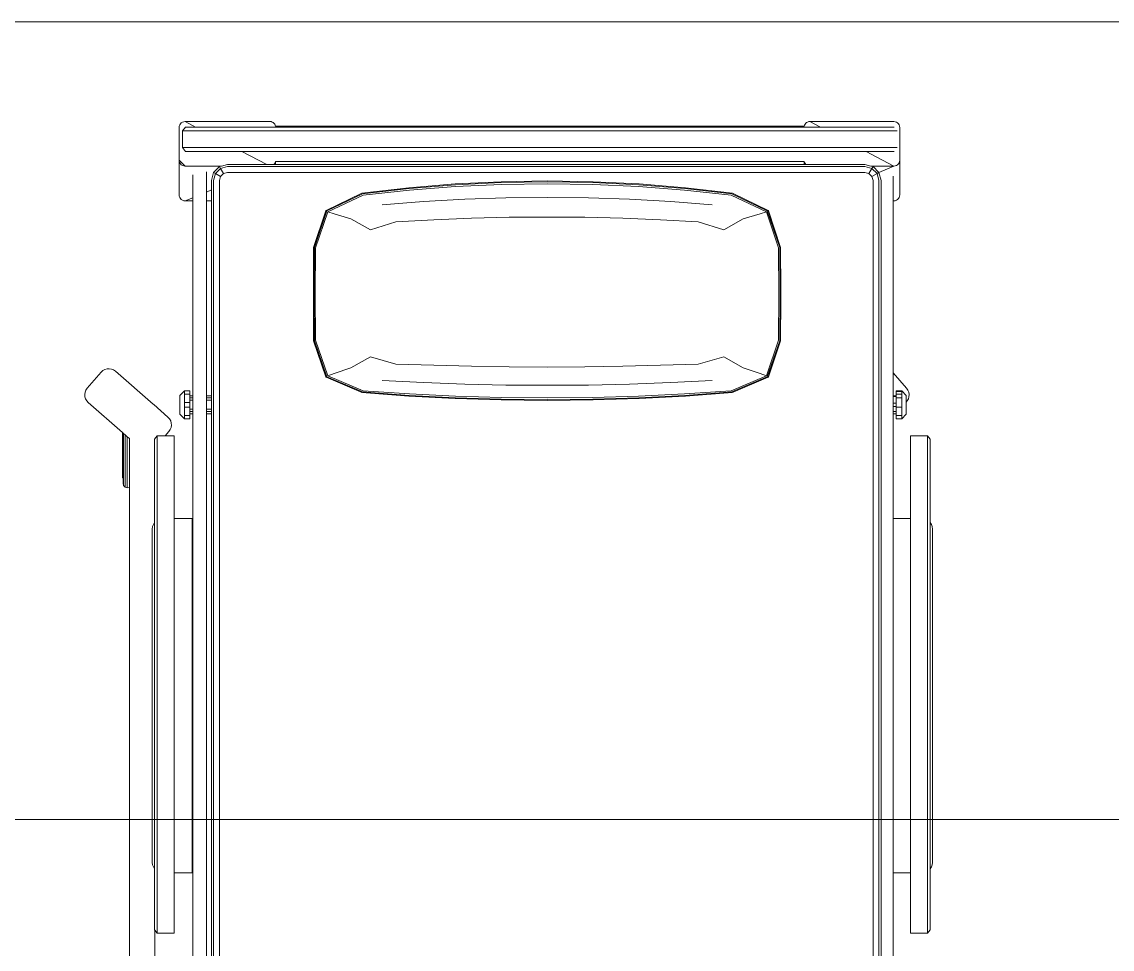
# Model space of a CAD drawing. Header units: millimetres. Extents: x -280308 to 6402717, y -14 to 2073074.
# Drawn here: x -33488 to -31848, y 486003 to 487398 of the extents above; entities that cross this region are included whole.
import ezdxf

# ---------------------------------------------------------------- set-up
doc = ezdxf.new("R2010")
doc.units = ezdxf.units.MM
doc.linetypes.add('DASHED2', pattern=[0.375, 0.25, -0.125])
doc.layers.get('0').update_dxf_attribs({"lineweight": 0})
doc.layers.add('A-ALINE-6', color=117, linetype='Continuous', lineweight=9)
doc.layers.add('A-FURN-EQPM', color=177, linetype='Continuous', lineweight=0)

# ---------------------------------------------------------------- blocks, each defined once
blk = doc.blocks.new('A$C834590f0')
at = {"ltscale": 0.25}
blk.add_lwpolyline([(-55825, -7983.1), (-62214.7, -7983.1), (-62214.7, -13533.1), (-55825, -13533.1)], dxfattribs=at)
blk = doc.blocks.new('A$C286adef0')
at = {"color": 0, "linetype": 'DASHED2', "lineweight": -2, "ltscale": 6}
blk.add_lwpolyline([(12147.8, -17047), (14464.5, -17047), (14464.5, -13047), (12147.8, -13047)], close=True, dxfattribs=at)
at = {"layer": 'A-ALINE-6'}
blk.add_lwpolyline([(16697.8, -13047), (12147.8, -13047), (12147.8, -12897), (16697.8, -12897)], close=True, dxfattribs=at)
at = {"ltscale": 0.25}
blk.add_blockref('A$C834590f0', (70322.8, -713.8), dxfattribs=at)
blk = doc.blocks.new('A$C872eac23')
at = {"color": 0, "linetype": 'ByBlock', "lineweight": -2}
for p, q in [((-0.5429, -0.0018), (-0.5426, 0.0002)), ((-0.5426, 0.0002), (-0.542, 0.0021)), ((-0.542, 0.0021), (-0.5409, 0.0037)), ((-0.5409, 0.0037), (-0.5396, 0.0051)), ((-0.5396, 0.0051), (-0.5379, 0.0061)), ((-0.5379, 0.0061), (-0.536, 0.0068)), ((-0.536, 0.0068), (-0.534, 0.007)), ((-0.534, 0.007), (-0.4063, 0.007)), ((-0.534, 0.007), (-0.518, -0.0014)), ((-0.4063, 0.007), (-0.4046, 0.0069)), ((-0.4046, 0.0069), (-0.4029, 0.0063)), ((-0.4029, 0.0063), (-0.4014, 0.0055)), ((-0.4014, 0.0055), (-0.4001, 0.0045)), ((-0.4001, 0.0045), (-0.399, 0.0031)), ((-0.399, 0.0031), (-0.3982, 0.0017)), ((-0.3982, 0.0017), (-0.3977, 0)), ((-0.3977, 0), (0.3977, 0)), ((0.3977, 0), (0.3982, 0.0017)), ((0.3982, 0.0017), (0.399, 0.0032)), ((0.399, 0.0032), (0.4001, 0.0045)), ((0.4001, 0.0045), (0.4014, 0.0055)), ((0.4014, 0.0055), (0.4029, 0.0063)), ((0.4029, 0.0063), (0.4046, 0.0069)), ((0.4046, 0.0069), (0.4064, 0.007)), ((0.4064, 0.007), (0.5327, 0.007)), ((0.4064, 0.007), (0.4222, -0.0014)), ((0.5327, 0.007), (0.5348, 0.0068)), ((0.5348, 0.0068), (0.5366, 0.0061)), ((0.5366, 0.0061), (0.5383, 0.0051)), ((0.5383, 0.0051), (0.5396, 0.0037)), ((0.5396, 0.0037), (0.5407, 0.0021)), ((0.5407, 0.0021), (0.5413, 0.0002)), ((0.5413, 0.0002), (0.5416, -0.0018)), ((-0.5429, -0.0511), (-0.5429, -0.0018)), ((-0.5333, -0.0014), (-0.5378, -0.0071)), ((-0.5378, -0.0071), (-0.5378, -0.0321)), ((-0.5378, -0.0071), (0.5376, -0.0071)), ((-0.5333, -0.0014), (-0.518, -0.0014)), ((0.4222, -0.0014), (-0.518, -0.0014)), ((0.5331, -0.0014), (0.4222, -0.0014)), ((0.5416, -0.0018), (0.5416, -0.0511)), ((-0.5333, -0.0378), (-0.5378, -0.0321)), ((-0.5378, -0.0321), (0.5376, -0.0321)), ((-0.5333, -0.0378), (-0.4486, -0.0378)), ((-0.4486, -0.0378), (-0.4109, -0.0575)), ((-0.4486, -0.0378), (0.4909, -0.0378)), ((0.4909, -0.0378), (0.5317, -0.0594)), ((0.5331, -0.0378), (0.4909, -0.0378)), ((-0.5429, -0.1034), (-0.5429, -0.0511)), ((-0.5426, -0.0531), (-0.5429, -0.0511)), ((-0.534, -0.06), (-0.5429, -0.0511)), ((-0.542, -0.055), (-0.5426, -0.0531)), ((-0.5409, -0.0566), (-0.542, -0.055)), ((-0.5396, -0.058), (-0.5409, -0.0566)), ((-0.5379, -0.0591), (-0.5396, -0.058)), ((-0.536, -0.0597), (-0.5379, -0.0591)), ((-0.534, -0.06), (-0.536, -0.0597)), ((-0.479, -0.06), (-0.534, -0.06)), ((-0.4821, -0.0608), (-0.4909, -0.0696)), ((-0.4805, -0.0636), (-0.4881, -0.0712)), ((-0.479, -0.06), (-0.4821, -0.0608)), ((-0.4821, -0.0608), (-0.4805, -0.0636)), ((-0.47, -0.0608), (-0.4805, -0.0636)), ((-0.4805, -0.0636), (-0.476, -0.0712)), ((-0.47, -0.0575), (-0.479, -0.06)), ((-0.4109, -0.0575), (-0.47, -0.0575)), ((-0.47, -0.0608), (0.4892, -0.0608)), ((-0.4003, -0.0575), (-0.4109, -0.0575)), ((-0.4001, -0.0574), (-0.4003, -0.0575)), ((-0.4003, -0.0575), (-0.3977, -0.0575)), ((-0.399, -0.0561), (-0.4001, -0.0574)), ((-0.3982, -0.0546), (-0.399, -0.0561)), ((-0.3977, -0.0529), (-0.3982, -0.0546)), ((-0.3977, -0.0575), (-0.3977, -0.0529)), ((0.3977, -0.0529), (-0.3977, -0.0529)), ((-0.3977, -0.0575), (0.3977, -0.0575)), ((0.3982, -0.0546), (0.3977, -0.0529)), ((0.3977, -0.0529), (0.3977, -0.0575)), ((0.4003, -0.0575), (0.3977, -0.0575)), ((0.399, -0.0561), (0.3982, -0.0546)), ((0.4001, -0.0574), (0.399, -0.0561)), ((0.4003, -0.0575), (0.4001, -0.0574)), ((0.4892, -0.0575), (0.4003, -0.0575)), ((0.4982, -0.06), (0.4892, -0.0575)), ((0.4996, -0.0636), (0.4892, -0.0608)), ((0.4996, -0.0636), (0.4952, -0.0712)), ((0.5327, -0.06), (0.4982, -0.06)), ((0.5013, -0.0608), (0.4982, -0.06)), ((0.5013, -0.0608), (0.4996, -0.0636)), ((0.5073, -0.0712), (0.4996, -0.0636)), ((0.5099, -0.0694), (0.5013, -0.0608)), ((0.5099, -0.0694), (0.5327, -0.06)), ((0.5317, -0.0595), (0.5317, -0.0594)), ((0.5317, -0.0594), (0.5327, -0.06)), ((0.5348, -0.0597), (0.5327, -0.06)), ((0.5366, -0.0591), (0.5348, -0.0597)), ((0.5383, -0.058), (0.5366, -0.0591)), ((0.5396, -0.0566), (0.5383, -0.058)), ((0.5407, -0.055), (0.5396, -0.0566)), ((0.5413, -0.0531), (0.5407, -0.055)), ((0.5416, -0.0511), (0.5413, -0.0531)), ((0.5416, -0.1034), (0.5416, -0.0511)), ((-0.5224, -0.0729), (-0.5224, -0.1075)), ((-0.5019, -0.0991), (-0.5019, -0.0687)), ((-0.4909, -0.0696), (-0.4941, -0.0817)), ((-0.4941, -0.0817), (-0.4941, -0.0959)), ((-0.4909, -0.0696), (-0.4881, -0.0712)), ((-0.4881, -0.0712), (-0.4909, -0.0817)), ((-0.4909, -2.1111), (-0.4909, -0.0817)), ((-0.4881, -0.0712), (-0.4805, -0.0757)), ((-0.4805, -0.0757), (-0.4821, -0.0817)), ((-0.4821, -2.1111), (-0.4821, -0.0817)), ((-0.476, -0.0712), (-0.4805, -0.0757)), ((-0.47, -0.0696), (-0.476, -0.0712)), ((-0.47, -0.0696), (0.4892, -0.0696)), ((0.4952, -0.0712), (0.4892, -0.0696)), ((0.4996, -0.0757), (0.4952, -0.0712)), ((0.5073, -0.0712), (0.4996, -0.0757)), ((0.5013, -0.0817), (0.4996, -0.0757)), ((0.5013, -0.0817), (0.5013, -1.3546)), ((0.5101, -0.0696), (0.5073, -0.0712)), ((0.5101, -0.0817), (0.5073, -0.0712)), ((0.5101, -0.0696), (0.5099, -0.0694)), ((0.5133, -0.0817), (0.5101, -0.0696)), ((0.5101, -0.0817), (0.5101, -1.3546)), ((0.5133, -0.0817), (0.5133, -1.3546)), ((0.5317, -0.1122), (0.5317, -0.0752)), ((-0.5019, -0.0991), (-0.4941, -0.0959)), ((-0.4941, -0.0959), (-0.4941, -0.1122)), ((-0.1973, -0.0925), (-0.2681, -0.1009)), ((-0.2669, -0.1017), (-0.1965, -0.0936)), ((-0.196, -0.096), (-0.266, -0.1035)), ((-0.1973, -0.0925), (-0.1276, -0.0868)), ((-0.1965, -0.0936), (-0.127, -0.0881)), ((-0.1268, -0.0907), (-0.196, -0.096)), ((-0.0584, -0.0835), (-0.1276, -0.0868)), ((-0.127, -0.0881), (-0.0581, -0.0849)), ((-0.058, -0.0875), (-0.1268, -0.0907)), ((-0.0584, -0.0835), (0.0109, -0.0824)), ((-0.0581, -0.0849), (0.0109, -0.0838)), ((0.0109, -0.0865), (-0.058, -0.0875)), ((0.0801, -0.0835), (0.0109, -0.0824)), ((0.0109, -0.0838), (0.0798, -0.0849)), ((0.0797, -0.0875), (0.0109, -0.0865)), ((0.1485, -0.0907), (0.0797, -0.0875)), ((0.0798, -0.0849), (0.1487, -0.0881)), ((0.0801, -0.0835), (0.1493, -0.0868)), ((0.2178, -0.096), (0.1485, -0.0907)), ((0.1487, -0.0881), (0.2182, -0.0936)), ((0.2191, -0.0925), (0.1493, -0.0868)), ((0.2878, -0.1035), (0.2178, -0.096)), ((0.2182, -0.0936), (0.2887, -0.1017)), ((0.2191, -0.0925), (0.2898, -0.1009)), ((-0.5429, -0.1034), (-0.5426, -0.1054)), ((-0.5426, -0.1054), (-0.542, -0.1072)), ((-0.542, -0.1072), (-0.5409, -0.1089)), ((-0.5409, -0.1089), (-0.5396, -0.1103)), ((-0.5396, -0.1103), (-0.5379, -0.1113)), ((-0.5379, -0.1113), (-0.536, -0.112)), ((-0.536, -0.112), (-0.534, -0.1122)), ((-0.534, -0.1122), (-0.5224, -0.1075)), ((-0.534, -0.1122), (-0.5224, -0.1122)), ((-0.5224, -0.1075), (-0.5224, -0.1122)), ((-0.5224, -0.1122), (-0.5224, -0.4056)), ((-0.5019, -0.1122), (-0.5019, -0.0991)), ((-0.5019, -0.1122), (-0.4941, -0.1122)), ((-0.5019, -0.4056), (-0.5019, -0.1122)), ((-0.4941, -0.4056), (-0.4941, -0.1122)), ((-0.2688, -0.1013), (-0.3218, -0.127)), ((-0.3205, -0.1274), (-0.2669, -0.1017)), ((-0.266, -0.1035), (-0.3191, -0.1286)), ((-0.2688, -0.1013), (-0.2681, -0.1009)), ((-0.1752, -0.1134), (-0.2375, -0.1183)), ((-0.1752, -0.1134), (-0.1131, -0.1099)), ((-0.0511, -0.1078), (-0.1131, -0.1099)), ((-0.0511, -0.1078), (0.0109, -0.1071)), ((0.0729, -0.1078), (0.0109, -0.1071)), ((0.0729, -0.1078), (0.1348, -0.1099)), ((0.1969, -0.1134), (0.1348, -0.1099)), ((0.1969, -0.1134), (0.2592, -0.1183)), ((0.3408, -0.1286), (0.2878, -0.1035)), ((0.2887, -0.1017), (0.3422, -0.1274)), ((0.2906, -0.1013), (0.2898, -0.1009)), ((0.2906, -0.1013), (0.3435, -0.127)), ((0.5317, -0.1122), (0.5327, -0.1122)), ((0.5317, -0.371), (0.5317, -0.1122)), ((0.5327, -0.1122), (0.5348, -0.112)), ((0.5348, -0.112), (0.5366, -0.1113)), ((0.5366, -0.1113), (0.5383, -0.1103)), ((0.5383, -0.1103), (0.5396, -0.1089)), ((0.5396, -0.1089), (0.5407, -0.1072)), ((0.5407, -0.1072), (0.5413, -0.1054)), ((0.5413, -0.1054), (0.5416, -0.1034)), ((-0.3223, -0.1273), (-0.3405, -0.1824)), ((-0.3218, -0.127), (-0.3404, -0.1823)), ((-0.3392, -0.1825), (-0.3205, -0.1274)), ((-0.3191, -0.1286), (-0.3374, -0.1831)), ((-0.3218, -0.127), (-0.3223, -0.1273)), ((-0.3205, -0.1274), (-0.3218, -0.127)), ((-0.3096, -0.1319), (-0.3191, -0.1286)), ((0.3314, -0.1319), (0.3408, -0.1286)), ((0.3591, -0.1831), (0.3408, -0.1286)), ((0.3435, -0.127), (0.3422, -0.1274)), ((0.3422, -0.1274), (0.3609, -0.1825)), ((0.344, -0.1273), (0.3435, -0.127)), ((0.3435, -0.127), (0.3621, -0.1823)), ((0.3623, -0.1824), (0.344, -0.1273)), ((-0.2843, -0.1394), (-0.3096, -0.1319)), ((-0.2551, -0.1558), (-0.2843, -0.1394)), ((-0.2166, -0.1437), (-0.2551, -0.1558)), ((-0.1597, -0.1406), (-0.2166, -0.1437)), ((-0.1028, -0.1384), (-0.1597, -0.1406)), ((-0.046, -0.137), (-0.1028, -0.1384)), ((0.0109, -0.1366), (-0.046, -0.137)), ((0.0677, -0.137), (0.0109, -0.1366)), ((0.1246, -0.1384), (0.0677, -0.137)), ((0.1814, -0.1406), (0.1246, -0.1384)), ((0.2384, -0.1437), (0.1814, -0.1406)), ((0.2768, -0.1558), (0.2384, -0.1437)), ((0.306, -0.1394), (0.2768, -0.1558)), ((0.3314, -0.1319), (0.306, -0.1394)), ((-0.3408, -0.246), (-0.3404, -0.1823)), ((-0.3405, -0.1824), (-0.3408, -0.246)), ((-0.3398, -0.2526), (-0.3392, -0.1825)), ((-0.3374, -0.1831), (-0.3379, -0.2526)), ((0.3596, -0.2526), (0.3591, -0.1831)), ((0.3609, -0.1825), (0.3615, -0.2526)), ((0.3626, -0.246), (0.3621, -0.1823)), ((0.3626, -0.246), (0.3623, -0.1824)), ((-0.3409, -0.2526), (-0.3408, -0.246)), ((0.3626, -0.2526), (0.3626, -0.246)), ((-0.3409, -0.2526), (-0.3408, -0.2592)), ((-0.3408, -0.2592), (-0.3405, -0.3228)), ((-0.3408, -0.2592), (-0.3404, -0.3229)), ((-0.3392, -0.3227), (-0.3398, -0.2526)), ((-0.3379, -0.2526), (-0.3374, -0.3221)), ((0.3591, -0.3221), (0.3596, -0.2526)), ((0.3615, -0.2526), (0.3609, -0.3227)), ((0.3626, -0.2592), (0.3621, -0.3229)), ((0.3623, -0.3228), (0.3626, -0.2592)), ((0.3626, -0.2526), (0.3626, -0.2592)), ((-0.3405, -0.3228), (-0.3223, -0.377)), ((-0.3218, -0.3773), (-0.3404, -0.3229)), ((-0.3205, -0.3769), (-0.3392, -0.3227)), ((-0.3374, -0.3221), (-0.3191, -0.3756)), ((0.3408, -0.3756), (0.3591, -0.3221)), ((0.3609, -0.3227), (0.3422, -0.3769)), ((0.3435, -0.3773), (0.3621, -0.3229)), ((0.344, -0.377), (0.3623, -0.3228)), ((-0.2843, -0.3637), (-0.2551, -0.3469)), ((-0.2166, -0.3578), (-0.2551, -0.3469)), ((-0.1597, -0.3597), (-0.2166, -0.3578)), ((-0.1028, -0.3612), (-0.1597, -0.3597)), ((0.1814, -0.3597), (0.1246, -0.3612)), ((0.2384, -0.3578), (0.1814, -0.3597)), ((0.2768, -0.3469), (0.2384, -0.3578)), ((0.2768, -0.3469), (0.306, -0.3637)), ((-0.681, -0.3941), (-0.6601, -0.3701)), ((-0.6601, -0.3701), (-0.6575, -0.3677)), ((-0.6575, -0.3677), (-0.6545, -0.3661)), ((-0.6545, -0.3661), (-0.6512, -0.3651)), ((-0.6512, -0.3651), (-0.6479, -0.3649)), ((-0.6479, -0.3649), (-0.6445, -0.3654)), ((-0.6445, -0.3654), (-0.6414, -0.3667)), ((-0.6414, -0.3667), (-0.6384, -0.3687)), ((-0.6384, -0.3687), (-0.5819, -0.4181)), ((-0.3223, -0.377), (-0.3218, -0.3773)), ((-0.3218, -0.3773), (-0.3205, -0.3769)), ((-0.2688, -0.4001), (-0.3218, -0.3773)), ((-0.2669, -0.3997), (-0.3205, -0.3769)), ((-0.3096, -0.3719), (-0.3191, -0.3756)), ((-0.3191, -0.3756), (-0.266, -0.3979)), ((-0.3096, -0.3719), (-0.2843, -0.3637)), ((-0.046, -0.362), (-0.1028, -0.3612)), ((0.0109, -0.3623), (-0.046, -0.362)), ((0.0677, -0.362), (0.0109, -0.3623)), ((0.1246, -0.3612), (0.0677, -0.362)), ((0.2878, -0.3979), (0.3408, -0.3756)), ((0.3422, -0.3769), (0.2887, -0.3997)), ((0.2906, -0.4001), (0.3435, -0.3773)), ((0.306, -0.3637), (0.3314, -0.3719)), ((0.3314, -0.3719), (0.3408, -0.3756)), ((0.3422, -0.3769), (0.3435, -0.3773)), ((0.3435, -0.3773), (0.344, -0.377)), ((0.5317, -0.371), (0.5519, -0.3941)), ((0.5317, -0.4056), (0.5317, -0.371)), ((-0.1752, -0.3857), (-0.2375, -0.3827)), ((-0.1752, -0.3857), (-0.1131, -0.388)), ((-0.0511, -0.3893), (-0.1131, -0.388)), ((-0.0511, -0.3893), (0.0109, -0.3898)), ((0.0729, -0.3893), (0.0109, -0.3898)), ((0.0729, -0.3893), (0.1348, -0.388)), ((0.1969, -0.3857), (0.1348, -0.388)), ((0.1969, -0.3857), (0.2592, -0.3827)), ((-0.6848, -0.4035), (-0.6843, -0.4002)), ((-0.6846, -0.4069), (-0.6848, -0.4035)), ((-0.6836, -0.4101), (-0.6846, -0.4069)), ((-0.6843, -0.4002), (-0.683, -0.397)), ((-0.6819, -0.4131), (-0.6836, -0.4101)), ((-0.683, -0.397), (-0.681, -0.3941)), ((-0.5348, -0.3981), (-0.5416, -0.405)), ((-0.5416, -0.405), (-0.5416, -0.4332)), ((-0.5267, -0.3981), (-0.5348, -0.3981)), ((-0.5348, -0.3981), (-0.5348, -0.403)), ((-0.5267, -0.403), (-0.5348, -0.403)), ((-0.5348, -0.4154), (-0.5348, -0.403)), ((-0.5267, -0.3981), (-0.5267, -0.403)), ((-0.5267, -0.4056), (-0.5267, -0.403)), ((-0.5224, -0.4056), (-0.5267, -0.4056)), ((-0.5267, -0.4056), (-0.5267, -0.4087)), ((-0.5224, -0.4087), (-0.5267, -0.4087)), ((-0.5267, -0.4087), (-0.5267, -0.4123)), ((-0.5224, -0.4056), (-0.5224, -0.4087)), ((-0.5224, -0.4087), (-0.5224, -0.4123)), ((-0.4941, -0.4056), (-0.5019, -0.4056)), ((-0.5019, -0.4087), (-0.5019, -0.4056)), ((-0.4941, -0.4087), (-0.5019, -0.4087)), ((-0.5019, -0.4123), (-0.5019, -0.4087)), ((-0.4941, -0.4056), (-0.4941, -0.4087)), ((-0.4941, -0.4087), (-0.4941, -0.4123)), ((-0.2681, -0.4005), (-0.2688, -0.4001)), ((-0.1973, -0.406), (-0.2681, -0.4005)), ((-0.1965, -0.4049), (-0.2669, -0.3997)), ((-0.266, -0.3979), (-0.196, -0.4027)), ((-0.1973, -0.406), (-0.1276, -0.4096)), ((-0.127, -0.4085), (-0.1965, -0.4049)), ((-0.196, -0.4027), (-0.1268, -0.4061)), ((-0.0584, -0.4117), (-0.1276, -0.4096)), ((-0.0581, -0.4105), (-0.127, -0.4085)), ((-0.1268, -0.4061), (-0.058, -0.4081)), ((-0.058, -0.4081), (0.0109, -0.4088)), ((0.0109, -0.4088), (0.0797, -0.4081)), ((0.0797, -0.4081), (0.1485, -0.4061)), ((0.1487, -0.4085), (0.0798, -0.4105)), ((0.0801, -0.4117), (0.1493, -0.4096)), ((0.1485, -0.4061), (0.2178, -0.4027)), ((0.2182, -0.4049), (0.1487, -0.4085)), ((0.2191, -0.406), (0.1493, -0.4096)), ((0.2178, -0.4027), (0.2878, -0.3979)), ((0.2887, -0.3997), (0.2182, -0.4049)), ((0.2191, -0.406), (0.2898, -0.4005)), ((0.2898, -0.4005), (0.2906, -0.4001)), ((0.5363, -0.4056), (0.5317, -0.4056)), ((0.5317, -0.4064), (0.5317, -0.4056)), ((0.5317, -0.4064), (0.5363, -0.4064)), ((0.5317, -0.4167), (0.5317, -0.4064)), ((0.5363, -0.3993), (0.5363, -0.3981)), ((0.5444, -0.3981), (0.5363, -0.3981)), ((0.5363, -0.403), (0.5363, -0.3993)), ((0.5363, -0.3993), (0.5444, -0.3993)), ((0.5363, -0.403), (0.5363, -0.4056)), ((0.5363, -0.403), (0.5444, -0.403)), ((0.5363, -0.4064), (0.5363, -0.4056)), ((0.5363, -0.4086), (0.5363, -0.4064)), ((0.5363, -0.4086), (0.5444, -0.4086)), ((0.5363, -0.4086), (0.5363, -0.4167)), ((0.5444, -0.3993), (0.5444, -0.3981)), ((0.5511, -0.405), (0.5444, -0.3981)), ((0.5444, -0.403), (0.5444, -0.3993)), ((0.5444, -0.4086), (0.5444, -0.403)), ((0.5444, -0.4086), (0.5444, -0.4227)), ((0.5511, -0.4149), (0.5511, -0.405)), ((0.5519, -0.3941), (0.5539, -0.397)), ((0.5545, -0.4101), (0.5528, -0.4131)), ((0.5539, -0.397), (0.5551, -0.4002)), ((0.5554, -0.4069), (0.5545, -0.4101)), ((0.5551, -0.4002), (0.5556, -0.4035)), ((0.5556, -0.4035), (0.5554, -0.4069)), ((-0.6796, -0.4157), (-0.6819, -0.4131)), ((-0.6281, -0.4607), (-0.6796, -0.4157)), ((-0.5819, -0.4181), (-0.5817, -0.4182)), ((-0.5819, -0.4181), (-0.5817, -0.4183)), ((-0.5817, -0.4183), (-0.5817, -0.4182)), ((-0.5817, -0.4182), (-0.5811, -0.4188)), ((-0.5817, -0.4183), (-0.5811, -0.4188)), ((-0.5811, -0.4188), (-0.5596, -0.4376)), ((-0.5267, -0.4154), (-0.5348, -0.4154)), ((-0.5348, -0.4154), (-0.5348, -0.4227)), ((-0.5267, -0.4227), (-0.5348, -0.4227)), ((-0.5348, -0.4352), (-0.5348, -0.4227)), ((-0.5224, -0.4123), (-0.5267, -0.4123)), ((-0.5267, -0.4123), (-0.5267, -0.4154)), ((-0.5267, -0.4154), (-0.5267, -0.4227)), ((-0.5267, -0.4227), (-0.5267, -0.4258)), ((-0.5224, -0.4258), (-0.5267, -0.4258)), ((-0.5267, -0.4258), (-0.5267, -0.4294)), ((-0.5224, -0.4123), (-0.5224, -0.4258)), ((-0.5224, -0.4258), (-0.5224, -0.4294)), ((-0.4941, -0.4123), (-0.5019, -0.4123)), ((-0.5019, -0.4258), (-0.5019, -0.4123)), ((-0.4941, -0.4258), (-0.5019, -0.4258)), ((-0.5019, -0.4294), (-0.5019, -0.4258)), ((-0.4941, -0.4123), (-0.4941, -0.4258)), ((-0.4941, -0.4258), (-0.4941, -0.4294)), ((-0.0584, -0.4117), (0.0109, -0.4124)), ((0.0109, -0.4112), (-0.0581, -0.4105)), ((0.0798, -0.4105), (0.0109, -0.4112)), ((0.0801, -0.4117), (0.0109, -0.4124)), ((0.5317, -0.4167), (0.5363, -0.4167)), ((0.5317, -0.4214), (0.5317, -0.4167)), ((0.5317, -0.4214), (0.5363, -0.4214)), ((0.5317, -0.4294), (0.5317, -0.4214)), ((0.5363, -0.4214), (0.5363, -0.4167)), ((0.5363, -0.4227), (0.5363, -0.4214)), ((0.5363, -0.4227), (0.5444, -0.4227)), ((0.5363, -0.4294), (0.5363, -0.4227)), ((0.5444, -0.4227), (0.5444, -0.4352)), ((0.5528, -0.4131), (0.5511, -0.4149)), ((0.5511, -0.4332), (0.5511, -0.4149)), ((-0.5596, -0.4376), (-0.5572, -0.4403)), ((-0.5572, -0.4403), (-0.5555, -0.4433)), ((-0.5348, -0.4401), (-0.5416, -0.4332)), ((-0.5267, -0.4352), (-0.5348, -0.4352)), ((-0.5348, -0.4401), (-0.5348, -0.4352)), ((-0.5267, -0.4401), (-0.5348, -0.4401)), ((-0.5224, -0.4294), (-0.5267, -0.4294)), ((-0.5267, -0.4326), (-0.5267, -0.4294)), ((-0.5224, -0.4326), (-0.5267, -0.4326)), ((-0.5267, -0.4352), (-0.5267, -0.4326)), ((-0.5267, -0.4352), (-0.5267, -0.4401)), ((-0.5224, -0.4294), (-0.5224, -0.4326)), ((-0.5224, -0.4326), (-0.5224, -1.7081)), ((-0.4941, -0.4294), (-0.5019, -0.4294)), ((-0.5019, -0.4326), (-0.5019, -0.4294)), ((-0.4941, -0.4326), (-0.5019, -0.4326)), ((-0.5019, -0.4326), (-0.5019, -1.7083)), ((-0.4941, -0.4294), (-0.4941, -0.4326)), ((-0.4941, -0.4326), (-0.4941, -1.7084)), ((0.5317, -0.4294), (0.5363, -0.4294)), ((0.5317, -0.4326), (0.5317, -0.4294)), ((0.5317, -0.4326), (0.5363, -0.4326)), ((0.5317, -0.4326), (0.5317, -0.5902)), ((0.5363, -0.4294), (0.5363, -0.4326)), ((0.5363, -0.4326), (0.5363, -0.4352)), ((0.5363, -0.4352), (0.5444, -0.4352)), ((0.5363, -0.4352), (0.5363, -0.4401)), ((0.5363, -0.4401), (0.5444, -0.4401)), ((0.5444, -0.4401), (0.5511, -0.4332)), ((0.5444, -0.4352), (0.5444, -0.4401)), ((-0.5581, -0.4593), (-0.5637, -0.4657)), ((-0.5561, -0.4564), (-0.5581, -0.4593)), ((-0.5549, -0.4532), (-0.5561, -0.4564)), ((-0.5555, -0.4433), (-0.5546, -0.4465)), ((-0.5544, -0.4498), (-0.5549, -0.4532)), ((-0.5546, -0.4465), (-0.5544, -0.4498)), ((-0.6272, -0.4615), (-0.6281, -0.4607)), ((-0.6281, -0.4607), (-0.6281, -0.5289)), ((-0.6264, -0.4622), (-0.6272, -0.4615)), ((-0.6272, -0.5292), (-0.6272, -0.4615)), ((-0.624, -0.4643), (-0.6264, -0.4622)), ((-0.6264, -0.4622), (-0.6264, -0.5406)), ((-0.6208, -0.4671), (-0.624, -0.4643)), ((-0.624, -0.4643), (-0.624, -0.543)), ((-0.6176, -0.4699), (-0.6208, -0.4671)), ((-0.6208, -0.4671), (-0.6208, -0.5438)), ((-0.6176, -0.4699), (-0.6176, -0.543)), ((-0.5757, -0.4657), (-0.5798, -0.471)), ((-0.5798, -0.5962), (-0.5798, -0.471)), ((-0.5637, -0.4657), (-0.5757, -0.4657)), ((-0.5757, -1.2141), (-0.5757, -0.4657)), ((-0.5502, -0.4657), (-0.5637, -0.4657)), ((-0.5502, -0.5902), (-0.5502, -0.4657)), ((0.5834, -0.4657), (0.5579, -0.4657)), ((0.5579, -0.5902), (0.5579, -0.4657)), ((0.5875, -0.471), (0.5834, -0.4657)), ((0.5834, -1.2141), (0.5834, -0.4657)), ((0.5875, -0.471), (0.5875, -0.5962)), ((-0.6281, -0.5289), (-0.6272, -0.5292)), ((-0.6272, -0.5374), (-0.6272, -0.5292)), ((-0.6272, -0.5374), (-0.6264, -0.5406)), ((-0.6264, -0.5406), (-0.624, -0.543)), ((-0.624, -0.543), (-0.6208, -0.5438)), ((-0.6208, -0.5438), (-0.6176, -0.543)), ((-0.6176, -0.543), (-0.6176, -1.6843)), ((-0.5231, -0.5902), (-0.5502, -0.5902)), ((-0.5502, -1.1233), (-0.5502, -0.5902)), ((-0.5231, -1.1233), (-0.5231, -0.5902)), ((0.5317, -0.5902), (0.5579, -0.5902)), ((0.5317, -1.1233), (0.5317, -0.5902)), ((0.5579, -0.5902), (0.5579, -1.1233)), ((-0.5828, -0.6024), (-0.5832, -0.6061)), ((-0.5832, -0.6061), (-0.5832, -1.1074)), ((-0.5816, -0.5991), (-0.5828, -0.6024)), ((-0.5798, -0.5962), (-0.5816, -0.5991)), ((-0.5798, -1.1173), (-0.5798, -0.5962)), ((0.5875, -0.5962), (0.5893, -0.5991)), ((0.5875, -0.5962), (0.5875, -1.1173)), ((0.5893, -0.5991), (0.5905, -0.6024)), ((0.5905, -0.6024), (0.5909, -0.6061)), ((0.5909, -0.6061), (0.5909, -1.1074)), ((-0.5832, -1.1074), (-0.5828, -1.1111)), ((-0.5828, -1.1111), (-0.5816, -1.1144)), ((-0.5816, -1.1144), (-0.5798, -1.1173)), ((0.5893, -1.1144), (0.5875, -1.1173)), ((0.5905, -1.1111), (0.5893, -1.1144)), ((0.5909, -1.1074), (0.5905, -1.1111)), ((-0.5798, -1.1173), (-0.5798, -1.2088)), ((-0.5502, -1.1233), (-0.5231, -1.1233)), ((-0.5502, -1.2141), (-0.5502, -1.1233)), ((0.5579, -1.1233), (0.5317, -1.1233)), ((0.5317, -1.3546), (0.5317, -1.1233)), ((0.5579, -1.2141), (0.5579, -1.1233)), ((0.5875, -1.1173), (0.5875, -1.2088)), ((-0.5795, -1.2092), (-0.5798, -1.2088)), ((-0.5795, -1.2092), (-0.5795, -1.6803)), ((-0.5757, -1.2141), (-0.5795, -1.2092)), ((-0.5757, -1.2141), (-0.5502, -1.2141)), ((0.5579, -1.2141), (0.5834, -1.2141)), ((0.5875, -1.2088), (0.5834, -1.2141))]:
    blk.add_line(p, q, dxfattribs=at)
blk = doc.blocks.new('A$C8aa274cb')
at = {"color": 0, "linetype": 'ByBlock', "lineweight": -2, "xscale": 1000.000000000008, "yscale": 1000.000000000008, "zscale": 1000.000000000008}
blk.add_blockref('A$C872eac23', (-55291.7, -11832.1), dxfattribs=at)
blk = doc.blocks.new('3')
at = {"ltscale": 0.25}
blk.add_blockref('A$C286adef0', (-46014.9, 500445.2), dxfattribs=at)
at = {"layer": 'A-FURN-EQPM', "ltscale": 0.25}
blk.add_blockref('A$C8aa274cb', (22582.9, 499073.3), dxfattribs=at)

msp = doc.modelspace()

# ---------------------------------------------------------------- block references
msp.add_blockref('3', (0, 0))

doc.saveas('drawing.dxf')
